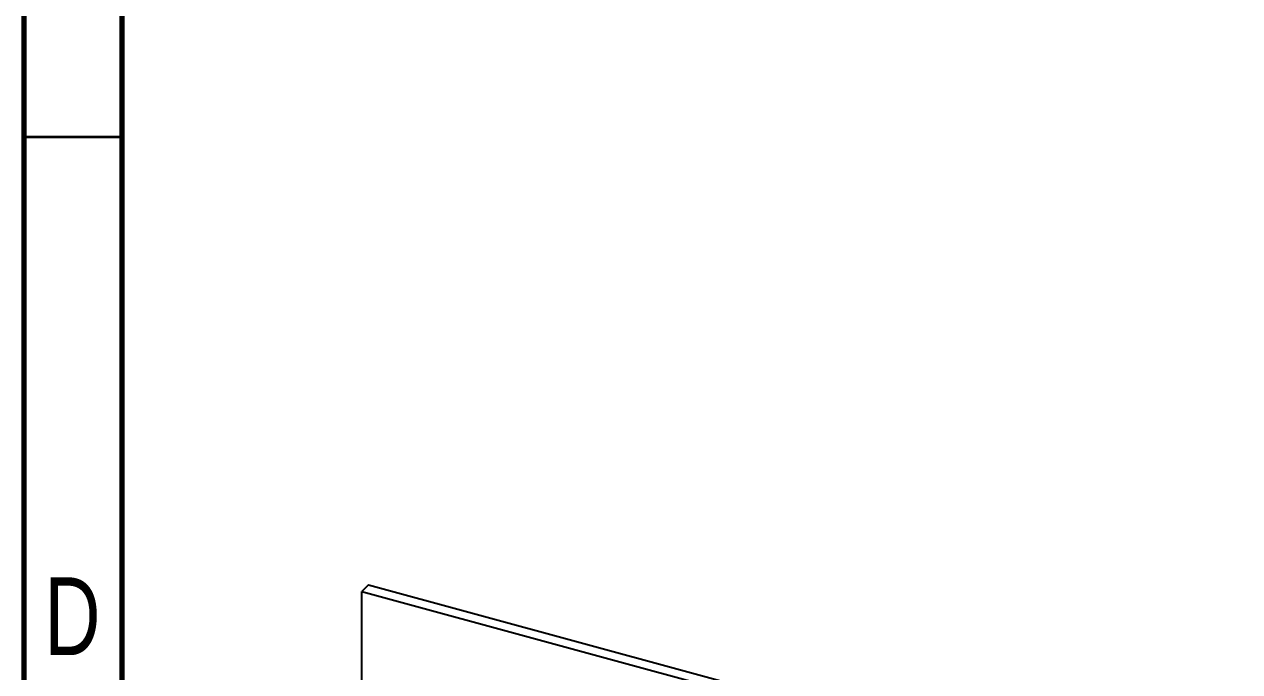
# Model space of a CAD drawing. Header units: millimetres. Extents: x 0 to 836, y 0 to 589.
# Drawn here: x 15 to 77, y 169.7 to 202.8 of the extents above; entities that cross this region are included whole.
import ezdxf

# ---------------------------------------------------------------- set-up
doc = ezdxf.new("R2010")
doc.units = ezdxf.units.MM
doc.layers.add('FORMAT', color=7, linetype='Continuous')
doc.styles.add('SLDTEXTSTYLE0', font='TXT', dxfattribs={"width": 0.75})
doc.dimstyles.new('SLDDIMSTYLE0', dxfattribs={"dimtxt": 3.5, "dimasz": 3.302, "dimexe": 0, "dimexo": 0.0625, "dimgap": 0.875, "dimtad": 1, "dimlfac": 0.666667, "dimrnd": 1e-09, "dimzin": 4, "dimdsep": 46, "dimtxsty": 'SLDTEXTSTYLE0', "dimsah": 1, "dimcen": 0.09, "dimadec": 0, "dimazin": 1, "dimtfac": 1, "dimtofl": 0, "dimtmove": 0, "dimatfit": 3, "dimfxl": 1, "dimfrac": 2, "dimtolj": 1, "dimtzin": 12, "dimarcsym": 0})

# ---------------------------------------------------------------- blocks, each defined once
blk = doc.blocks.new('_D_88')
at = {"layer": 'FORMAT'}
for p, q in [((131.848, 238.514), (131.848, 208.514)), ((131.848, 208.514), (131.848, 192.695))]:
    blk.add_line(p, q, dxfattribs=at)
for points in [[(131.848, 238.514), (131.34, 235.212), (132.356, 235.212)], [(131.848, 208.514), (132.356, 211.816), (131.34, 211.816)]]:
    blk.add_solid(points, dxfattribs=at)
at = {"layer": 'FORMAT', "insert": (127.336, 192.695), "char_height": 3.5, "attachment_point": 1, "rotation": 90, "style": 'SLDTEXTSTYLE0'}
blk.add_mtext('20.00', dxfattribs=at)

msp = doc.modelspace()

# ---------------------------------------------------------------- linework, layer by layer
at = {"color": 7, "linetype": 'Continuous', "lineweight": 70}
for p, q in [((15, 5), (15, 589)), ((20, 10), (20, 584))]:
    msp.add_line(p, q, dxfattribs=at)
at = {"color": 7, "linetype": 'Continuous', "lineweight": 35}
msp.add_line((20, 197), (15, 197), dxfattribs=at)
at = {"color": 7, "linetype": 'Continuous', "lineweight": 25}
for p, q in [((32.56836, 174.17106), (32.21834, 173.82943)), ((32.21834, 168.90071), (32.21834, 173.82943)), ((32.21834, 173.82943), (219.71498, 122.87186)), ((32.56836, 174.17106), (220.06501, 123.21349))]:
    msp.add_line(p, q, dxfattribs=at)

# ---------------------------------------------------------------- texts
at = {"color": 7, "linetype": 'Continuous', "lineweight": 0, "insert": (17.45269, 174.56015), "char_height": 3.96875, "attachment_point": 2, "style": 'SLDTEXTSTYLE0'}
msp.add_mtext('D', dxfattribs=at)

# ---------------------------------------------------------------- dimensions: what is measured, and where the dimension line sits
at = {"layer": 'FORMAT'}
dim = msp.add_linear_dim(base=(131.84792, 208.51361), p1=(103.29008, 238.51361), p2=(58.29008, 208.51361), angle=90, dimstyle='SLDDIMSTYLE0', dxfattribs=at)
dim.commit()
dim.dimension.update_dxf_attribs({"geometry": '_D_88', "text_midpoint": (131.84792, 198.51361), "dimtype": 160})

doc.saveas('drawing.dxf')
